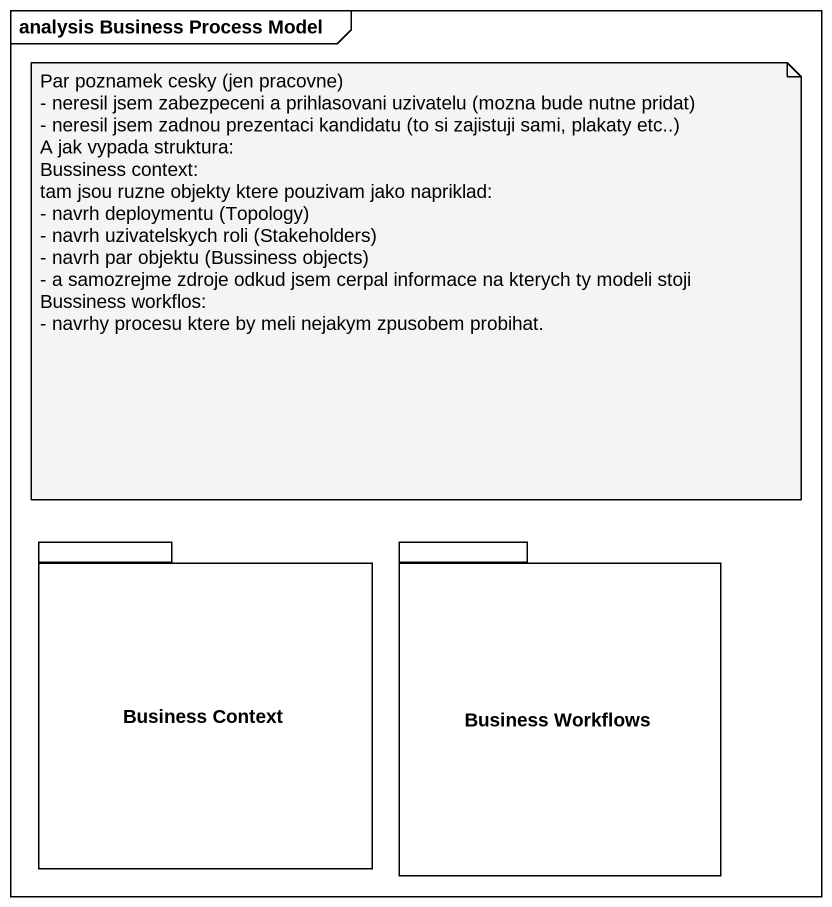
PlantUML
@startuml
mainframe analysis Business Process Model
package "Business Context" as Business_Context {
}
package "Business Workflows" as Business_Workflows {
}
note as N1
  Par poznamek cesky (jen pracovne)
  - neresil jsem zabezpeceni a prihlasovani uzivatelu (mozna bude nutne pridat)
  - neresil jsem zadnou prezentaci kandidatu (to si zajistuji sami, plakaty etc..)
  A jak vypada struktura:
  Bussiness context:
  tam jsou ruzne objekty ktere pouzivam jako napriklad:
  - navrh deploymentu (Topology)
  - navrh uzivatelskych roli (Stakeholders)
  - navrh par objektu (Bussiness objects)
  - a samozrejme zdroje odkud jsem cerpal informace na kterych ty modeli stoji
  Bussiness workflos:
  - navrhy procesu ktere by meli nejakym zpusobem probihat.
end note
@enduml
